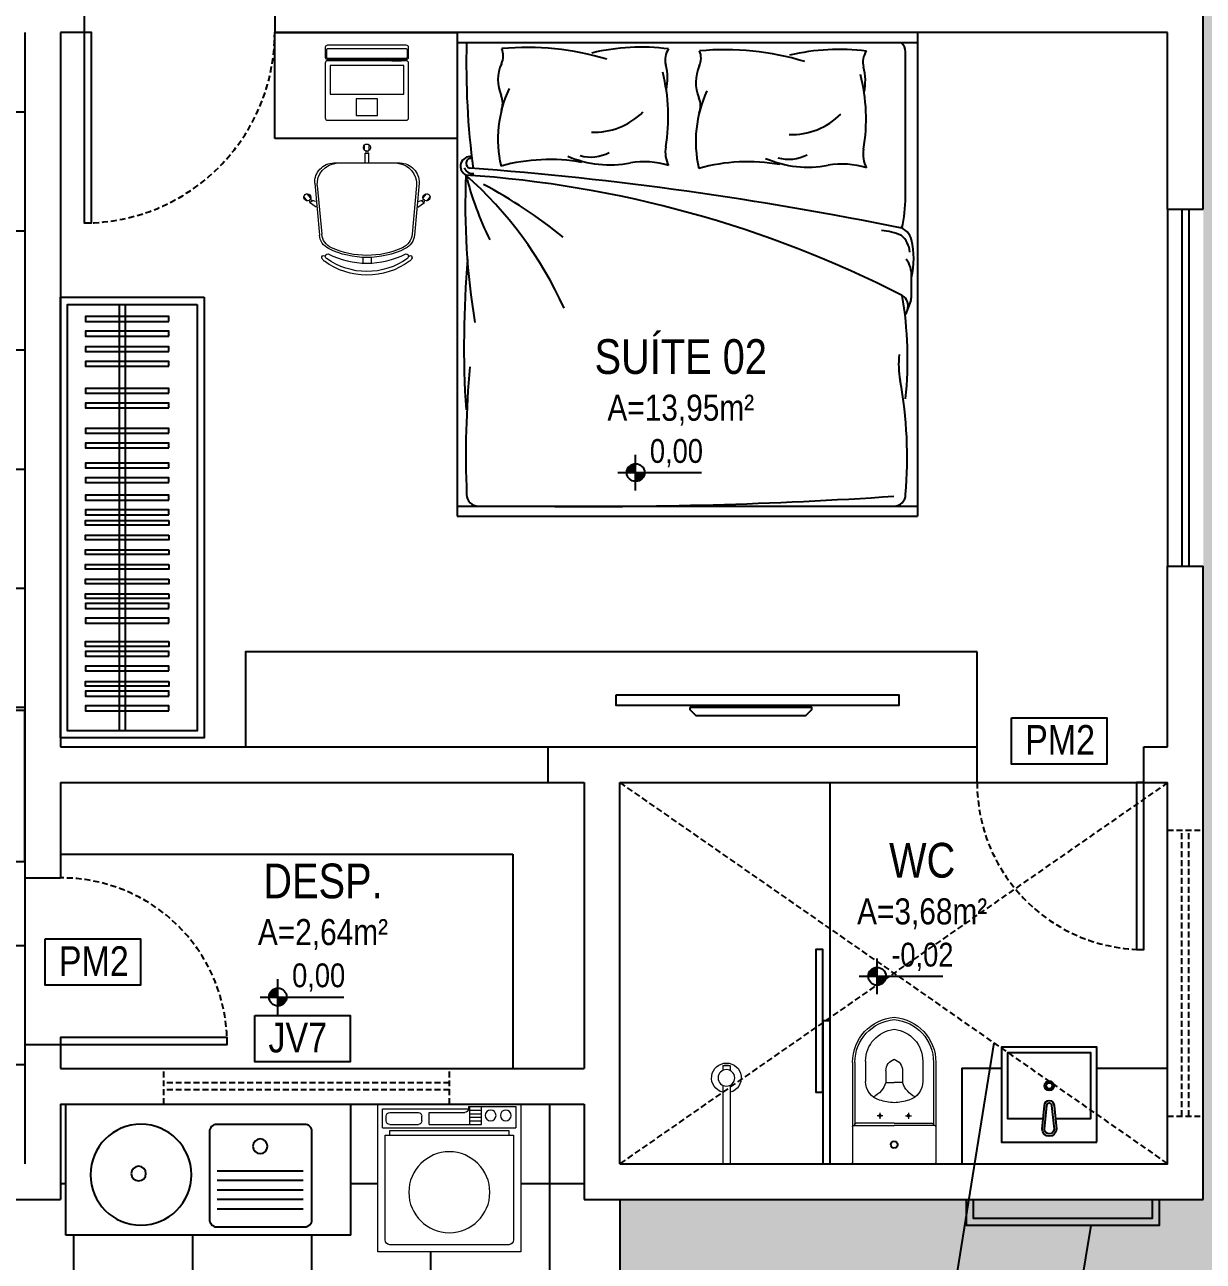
# Model space of a CAD drawing. Header units: millimetres. Extents: x -6300 to 1991, y -4770 to 4545.
# Drawn here: x -1265 to -770, y -3688 to -3169 of the extents above; entities that cross this region are included whole.
import ezdxf
from ezdxf.enums import TextEntityAlignment as Align

# ---------------------------------------------------------------- set-up
doc = ezdxf.new("R2010")
doc.units = ezdxf.units.MM
doc.header["$LTSCALE"] = 20
doc.header["$MEASUREMENT"] = 0
doc.linetypes.add('HIDDEN2', pattern=[0.1875, 0.125, -0.0625])
doc.layers.get('0').update_dxf_attribs({"linetype": 'CONTINUOUS'})
doc.layers.get('DEFPOINTS').update_dxf_attribs({"linetype": 'CONTINUOUS'})
for name, color, linetype in [('COTAS01', 7, 'CONTINUOUS'), ('E-txt-g', 3, 'CONTINUOUS'), ('ESPECIFICAÇÃO02', 7, 'CONTINUOUS'), ('HIDROSSANITÁRIO', 8, 'CONTINUOUS'), ('MOB', 251, 'CONTINUOUS')]:
    doc.layers.add(name, color=color, linetype=linetype)
for name, color, linetype, lineweight in [('E-Lay-9', 9, 'CONTINUOUS', 9), ('E-Pen-C', 4, 'CONTINUOUS', 15), ('E-Pen-G', 3, 'CONTINUOUS', 30), ('E-Txt-W', 7, 'CONTINUOUS', 20)]:
    doc.layers.add(name, color=color, linetype=linetype, lineweight=lineweight)
doc.styles.add('F2', font='ARIALN.TTF')
doc.styles.add('REG60', font='romans.shx', dxfattribs={"width": 0.8, "height": 0.15})
doc.styles.add('REG80', font='romans.shx', dxfattribs={"width": 0.8, "height": 0.2})
doc.dimstyles.new('DIMENSION-1', dxfattribs={"dimtxt": 0.145, "dimasz": 0.07, "dimexe": 1, "dimexo": 0, "dimgap": 0.12, "dimtad": 1, "dimzin": 7, "dimdsep": 46, "dimtxsty": 'F2', "dimblk1": 'TRACO', "dimblk2": 'TRACO', "dimsah": 1, "dimcen": 1, "dimse1": 1, "dimse2": 1, "dimclrd": 4, "dimclre": 256, "dimclrt": 4, "dimadec": 8, "dimazin": 0, "dimtfac": 1, "dimtix": 1, "dimtmove": 2, "dimatfit": 3, "dimldrblk": 'TRACO', "dimfxl": 1, "dimtolj": 1, "dimtzin": 0, "dimarcsym": 0})
doc.dimstyles.get("Standard").update_dxf_attribs({"dimtxt": 0.18, "dimasz": 0.18, "dimexe": 0.18, "dimexo": 0.0625, "dimgap": 0.09, "dimtad": 0, "dimtih": 1, "dimtoh": 1, "dimdec": 4, "dimzin": 0, "dimdsep": 46, "dimtxsty": 'Standard', "dimcen": 0.09, "dimadec": 0, "dimazin": 0, "dimtfac": 1, "dimtdec": 4, "dimtofl": 0, "dimtmove": 0, "dimatfit": 3, "dimfxl": 1, "dimtolj": 1, "dimtzin": 0, "dimarcsym": 0})
pattern_1 = [(90, (-158294.17, -6555.51), (-50, 1e-14), []), (180, (-158294.17, -6555.51), (-1e-14, -50), [])]

# ---------------------------------------------------------------- blocks, each defined once
blk = doc.blocks.new('TXT-AMB75')
at = {"layer": 'E-txt-g', "style": 'REG80', "width": 0.8, "flags": 8}
blk.add_attdef('TXT', text='', height=0.2, dxfattribs=at).set_placement((0.0055, 0.2964), align=Align.CENTER)
at = {"layer": 'E-Txt-W', "style": 'REG60', "width": 0.8, "flags": 8}
blk.add_attdef('TXT', text='', height=0.15, dxfattribs=at).set_placement((0.0055, 0.0271), align=Align.CENTER)
blk = doc.blocks.new('NV')
at = {"color": 4, "linetype": 'ByBlock', "ltscale": 0.5}
for p, q in [((-1.4143, -0.1421), (-1.4143, 0.1067)), ((-1.5387, -0.0177), (-0.9535, -0.0177))]:
    blk.add_line(p, q, dxfattribs=at)
at = {"color": 4, "ltscale": 2.5}
blk.add_circle((-1.4143, -0.0177), 0.0622, dxfattribs=at)
at = {"color": 4}
for points in [[(-1.4143, -0.0177), (-1.4583, 0.0263), (-1.4765, -0.0177), (-1.4717, 0.0061)], [(-1.4143, -0.0177), (-1.4143, 0.0445), (-1.4583, 0.0263), (-1.4381, 0.0398)], [(-1.4143, -0.0177), (-1.3521, -0.0177), (-1.3703, -0.0617), (-1.3568, -0.0415)], [(-1.4143, -0.0177), (-1.3703, -0.0617), (-1.4143, -0.0799), (-1.3905, -0.0752)]]:
    blk.add_solid(points, dxfattribs=at)
at = {"layer": 'E-Txt-W', "color": 4, "ltscale": 2.5, "style": 'F2'}
blk.add_attdef('COTAPISO', (-1.3058, 0.0735), '', height=0.15, dxfattribs=at)
blk = doc.blocks.new('Cadeira')
at = {"layer": 'E-Lay-9', "color": 8}
for p, q in [((-0.0093, 0.0535), (-0.0093, 0.0769)), ((0.0096, 0.0535), (0.0096, 0.0769)), ((-0.1393, 0), (0.1393, 0)), ((-0.0075, 0), (-0.0075, 0.0425)), ((-0.0075, 0.0425), (-0.0056, 0.0425)), ((0.0056, 0.0425), (0.0075, 0.0425)), ((0.0075, 0), (0.0075, 0.0425)), ((-0.2192, -0.0836), (-0.1996, -0.3023)), ((-0.2087, -0.0936), (-0.1898, -0.2982)), ((0.2087, -0.0936), (0.1898, -0.2982)), ((0.2192, -0.0836), (0.1996, -0.3023)), ((-0.25, -0.1588), (-0.265, -0.1409)), ((-0.2355, -0.1467), (-0.2505, -0.1288)), ((0.2355, -0.1467), (0.2505, -0.1288)), ((0.25, -0.1588), (0.265, -0.1409)), ((-0.2398, -0.1647), (-0.2413, -0.1659)), ((-0.2133, -0.1847), (-0.2413, -0.1659)), ((-0.2298, -0.1563), (-0.2313, -0.1575)), ((-0.2144, -0.1618), (-0.2298, -0.1563)), ((0.2133, -0.1847), (0.2413, -0.1659)), ((0.2144, -0.1618), (0.2298, -0.1563)), ((0.2298, -0.1563), (0.2313, -0.1575)), ((0.2398, -0.1647), (0.2413, -0.1659)), ((-0.0175, -0.3961), (-0.0175, -0.4196)), ((0.0175, -0.3961), (0.0175, -0.4196))]:
    blk.add_line(p, q, dxfattribs=at)
blk.add_lwpolyline([(0.1631, -0.3812, -0.237888), (-0.1631, -0.3812, 0.605717), (-0.1738, -0.3953, 0.122717), (-0.17, -0.4, 0.323529), (0.17, -0.4, 0.122717), (0.1738, -0.3953, 0.605717)], format="xyb", close=True, dxfattribs=at)
for centre in [(0, 0.0466), (-0.2382, -0.1579), (0.2382, -0.1579)]:
    blk.add_circle(centre, 0.005, dxfattribs=at)
for centre, radius, start, end in [((0.0001, 0.0652), 0.015, 281.6334, 257.4537), ((-0.1393, -0.08), 0.08, 90, 182.5692), ((0, 0.0475), 0.0075, 221.8103, 318.1897), ((0.1393, -0.08), 0.08, 357.4308, 90), ((-0.1202, -0.0886), 0.0887, 95.5925, 183.2522), ((0.1202, -0.0886), 0.0887, 356.7478, 84.4075), ((-0.2502, -0.1438), 0.015, 322.5463, 298.3666), ((0.2502, -0.1438), 0.015, 241.6334, 217.4537), ((-0.2388, -0.1573), 0.0075, 261.8103, 358.1897), ((0.2388, -0.1573), 0.0075, 181.8103, 278.1897), ((-0.1299, -0.296), 0.07, 185.1212, 243.6047), ((-0.1201, -0.2918), 0.07, 185.2999, 245.7361), ((0.1201, -0.2918), 0.07, 294.2639, 354.7001), ((0.1299, -0.296), 0.07, 296.3953, 354.8788), ((0, -0.0343), 0.3622, 243.6047, 296.3953), ((0, -0.0254), 0.3622, 245.7361, 294.2639), ((-0.1819, -0.3961), 0.00782, 29.8109, 225.3255), ((-0.1625, -0.39), 0.0275, 205.1455, 233.4571), ((0, -0.1648), 0.3052, 234.1238, 305.8762), ((-0.1625, -0.39), 0.0125, 205.1455, 233.1301), ((0.1819, -0.3961), 0.00782, 314.6745, 150.1891), ((0.1625, -0.39), 0.0275, 306.5429, 334.8545)]:
    blk.add_arc(centre, radius, start, end, dxfattribs=at)
blk = doc.blocks.new('Notebook')
at = {"layer": 'E-Lay-9', "color": 8}
for p, q in [((0.165, 0.315), (-0.165, 0.315)), ((-0.175, 0.305), (-0.175, 0.3)), ((-0.175, 0.3), (-0.175, 0.265)), ((0.175, 0.3), (0.175, 0.305)), ((0.175, 0.265), (0.175, 0.3)), ((-0.165, 0.255), (0.165, 0.255))]:
    blk.add_line(p, q, dxfattribs=at)
for points in [[(-0.165, 0.26), (0.165, 0.26, 0.414214), (0.17, 0.265), (0.17, 0.295, 0.414214), (0.165, 0.3), (-0.165, 0.3, 0.414214), (-0.17, 0.295), (-0.17, 0.265, 0.414214)], [(-0.165, 0), (0.165, 0, 0.414214), (0.175, 0.01), (0.175, 0.24, 0.414214), (0.165, 0.25), (-0.165, 0.25, 0.414214), (-0.175, 0.24), (-0.175, 0.01, 0.414214)]]:
    blk.add_lwpolyline(points, format="xyb", close=True, dxfattribs=at)
for points in [[(-0.155, 0.11), (0.155, 0.11), (0.155, 0.23), (-0.155, 0.23)], [(-0.105, 0.25), (-0.145, 0.25), (-0.145, 0.255), (-0.105, 0.255)], [(0.105, 0.25), (0.145, 0.25), (0.145, 0.255), (0.105, 0.255)], [(-0.045, 0.02), (0.045, 0.02), (0.045, 0.09), (-0.045, 0.09)]]:
    blk.add_lwpolyline(points, close=True, dxfattribs=at)
for centre, start, end in [((-0.165, 0.305), 90, 180), ((0.165, 0.305), 0, 90), ((-0.165, 0.265), 180, 270), ((0.165, 0.265), 270, 360)]:
    blk.add_arc(centre, 0.01, start, end, dxfattribs=at)
blk = doc.blocks.new('A$C656368A0')
at = {"layer": 'COTAS01', "color": 8}
for p, q in [((0, 1.1964), (0, 0)), ((0, 1.1964), (0.5505, 1.1964)), ((0.1097, 0.997), (0.1097, 0.6345)), ((0.1497, 0.997), (0.1497, 0.6345)), ((0.1897, 0.997), (0.1897, 0.6345)), ((0.2298, 0.997), (0.2298, 0.6345)), ((0.2698, 0.997), (0.2698, 0.6345)), ((0, 0), (0.5505, 0))]:
    blk.add_line(p, q, dxfattribs=at)
for centre in [(0.3736, 0.8158), (0.2591, 0.3053)]:
    blk.add_circle(centre, 0.0307, dxfattribs=at)
at = {"layer": 'ESPECIFICAÇÃO02', "color": 8}
blk.add_lwpolyline([(0.4658, 0.6329, -0.414214), (0.4357, 0.6029), (0.0655, 0.6029, -0.414214), (0.0354, 0.6329), (0.0354, 1.0032, -0.414214), (0.0655, 1.0332), (0.4357, 1.0332, -0.414214), (0.4658, 1.0032)], format="xyb", close=True, dxfattribs=at)
blk.add_circle((0.2541, 0.3149), 0.212, dxfattribs=at)
blk = doc.blocks.new('Maquina de Lavar')
at = {"layer": 'E-Lay-9', "color": 8}
for p, q in [((0.3, 0), (-0.3, 0)), ((-0.3, 0), (-0.3, -0.62)), ((-0.08, -0.01), (-0.28, -0.01)), ((-0.28, -0.01), (-0.28, -0.1)), ((-0.1357, -0.085), (-0.1357, -0.01)), ((-0.0857, -0.025), (-0.1357, -0.025)), ((-0.0857, -0.04), (-0.1357, -0.04)), ((-0.0857, -0.085), (-0.0857, -0.01)), ((-0.08, -0.01), (-0.08, -0.02)), ((0.28, -0.02), (-0.08, -0.02)), ((0.085, -0.035), (-0.065, -0.035)), ((0.085, -0.085), (0.085, -0.035)), ((0.115, -0.07), (0.115, -0.05)), ((0.25, -0.035), (0.13, -0.035)), ((0.265, -0.07), (0.265, -0.05)), ((0.28, -0.1), (0.28, -0.02)), ((0.3, -0.62), (0.3, 0)), ((0.28, -0.1), (-0.28, -0.1)), ((-0.0857, -0.055), (-0.1357, -0.055)), ((-0.0857, -0.07), (-0.1357, -0.07)), ((0.085, -0.085), (-0.1357, -0.085)), ((0.25, -0.085), (0.13, -0.085)), ((0.27, -0.13), (-0.27, -0.13)), ((-0.27, -0.13), (-0.27, -0.57)), ((0.25, -0.11), (-0.25, -0.11)), ((-0.25, -0.11), (-0.25, -0.13)), ((0.25, -0.13), (0.25, -0.11)), ((0.27, -0.57), (0.27, -0.13)), ((-0.3, -0.62), (0.3, -0.62)), ((-0.25, -0.59), (0.25, -0.59))]:
    blk.add_line(p, q, dxfattribs=at)
for centre, radius in [((-0.2372, -0.0475), 0.0227), ((-0.1735, -0.0475), 0.0227), ((0, -0.37), 0.1701)]:
    blk.add_circle(centre, radius, dxfattribs=at)
for centre, radius, start, end in [((-0.065, -0.02), 0.015, 180, 270), ((0.13, -0.05), 0.015, 90, 180), ((0.25, -0.05), 0.015, 360, 90), ((0.13, -0.07), 0.015, 180, 270), ((0.25, -0.07), 0.015, 270, 360), ((-0.25, -0.57), 0.02, 180, 270), ((0.25, -0.57), 0.02, 270, 360)]:
    blk.add_arc(centre, radius, start, end, dxfattribs=at)
blk = doc.blocks.new('TRACO')
at = {"layer": 'E-Pen-C'}
for p, q in [((-1, 0), (1, 0)), ((0, 1), (0, -1))]:
    blk.add_line(p, q, dxfattribs=at)
at = {"layer": 'E-Pen-G'}
blk.add_line((-0.4, -0.4), (0.4, 0.4), dxfattribs=at)
blk = doc.blocks.new('*D1132')
at = {"layer": 'DEFPOINTS', "color": 0, "linetype": 'Continuous'}
for p in [(-1044.89, -3472.17), (-1029.71, -3472.17, -182.96), (-1029.71, -3487.17, -182.96)]:
    blk.add_point(p, dxfattribs=at)
at = {"layer": 'HIDROSSANITÁRIO', "color": 4, "linetype": 'Continuous', "lineweight": -2}
blk.add_line((-1044.89, -3487.1), (-1044.89, -3472.24), dxfattribs=at)
at = {"layer": 'HIDROSSANITÁRIO', "color": 4, "linetype": 'Continuous', "lineweight": -2, "xscale": 0.07, "yscale": 0.07, "zscale": 0.07}
for p, rotation in [((-1044.89, -3472.17), 90), ((-1044.89, -3487.17), 270)]:
    blk.add_blockref('TRACO', p, dxfattribs=dict(at, rotation=rotation))
at = {"layer": 'HIDROSSANITÁRIO', "color": 4, "linetype": 'Continuous', "insert": (-1045.08, -3479.67), "char_height": 0.145, "attachment_point": 5, "rotation": 90, "style": 'F2'}
blk.add_mtext('\\A1;15.00', dxfattribs=at)
blk = doc.blocks.new('GELAD-VS')
at = {"color": 8}
blk.add_line((-0.0958, -0.3127), (-0.0958, -0.3151), dxfattribs=at)
for points in [[(-0.2946, 0.2704), (0.3404, 0.2704)], [(-0.2946, 0.2704), (-0.2946, -0.2524)], [(0.3404, 0.2704), (0.3404, -0.2524)], [(-0.2946, -0.2524), (0.3404, -0.2524)], [(-0.2861, -0.2524), (-0.2861, -0.2648)], [(0.3319, -0.2524), (0.3319, -0.2648)], [(-0.2919, -0.2667), (-0.2919, -0.2864), (-0.2915, -0.2903), (-0.2907, -0.2942), (-0.2888, -0.2977), (-0.2861, -0.3011), (-0.2834, -0.3042), (-0.2799, -0.3062), (-0.276, -0.3077), (-0.2722, -0.3089), (-0.2687, -0.3093), (-0.2652, -0.3096), (-0.2613, -0.31), (-0.2578, -0.3104), (-0.254, -0.3108), (-0.2505, -0.3112), (-0.247, -0.3116), (-0.2432, -0.312), (-0.2397, -0.3124), (-0.2358, -0.3127), (-0.2323, -0.3131), (-0.2285, -0.3131), (-0.225, -0.3135), (-0.2211, -0.3139), (-0.2176, -0.3143), (-0.2138, -0.3147), (-0.2103, -0.3147), (-0.2064, -0.3151), (-0.2029, -0.3151), (-0.1991, -0.3154), (-0.1956, -0.3154), (-0.1917, -0.3158), (-0.1882, -0.3158), (-0.1844, -0.3158), (-0.1809, -0.3162), (-0.177, -0.3162), (-0.1735, -0.3162), (-0.1697, -0.3166), (-0.1662, -0.3166), (-0.1623, -0.3166), (-0.1588, -0.3166), (-0.155, -0.3166), (-0.1515, -0.3166), (-0.1476, -0.3166), (-0.1442, -0.3166), (-0.1403, -0.3166), (-0.1368, -0.3166), (-0.1329, -0.3166), (-0.1295, -0.3162), (-0.1256, -0.3162), (-0.1221, -0.3162), (-0.1182, -0.3158), (-0.1148, -0.3158), (-0.1109, -0.3158), (-0.1074, -0.3154), (-0.1039, -0.3154), (-0.1001, -0.3151), (-0.0958, -0.3151)], [(-0.2899, -0.2648), (-0.2899, -0.2648), (-0.2899, -0.2648), (-0.2899, -0.2648), (-0.2899, -0.2648), (-0.2899, -0.2648), (-0.2899, -0.2648), (-0.2907, -0.2648), (-0.2911, -0.2652), (-0.2915, -0.2659), (-0.2915, -0.2663), (-0.2915, -0.2663), (-0.2915, -0.2663), (-0.2915, -0.2663), (-0.2915, -0.2663), (-0.2915, -0.2667)], [(-0.1237, -0.2648), (-0.2899, -0.2648)], [(-0.2636, -0.2648), (-0.2636, -0.2648), (-0.2636, -0.2648), (-0.2636, -0.2648), (-0.2636, -0.2648), (-0.2636, -0.2648), (-0.2636, -0.2648), (-0.2636, -0.2648), (-0.2636, -0.2648)], [(-0.2617, -0.2667), (-0.2617, -0.2663), (-0.2621, -0.2663), (-0.2621, -0.2659), (-0.2621, -0.2659), (-0.2625, -0.2656), (-0.2625, -0.2656), (-0.2625, -0.2652), (-0.2629, -0.2652), (-0.2633, -0.2648), (-0.2633, -0.2648), (-0.2636, -0.2648), (-0.2636, -0.2648)], [(-0.2617, -0.2667), (-0.2617, -0.2687)], [(-0.249, -0.2826), (-0.2513, -0.2822), (-0.254, -0.2814), (-0.2563, -0.2799), (-0.2582, -0.2779), (-0.2598, -0.276), (-0.2609, -0.2737), (-0.2617, -0.271), (-0.2617, -0.2687)], [(-0.1124, -0.2648), (-0.1457, -0.2748), (-0.1797, -0.281), (-0.2145, -0.2837), (-0.249, -0.2826)], [(-0.1237, -0.2648), (-0.1221, -0.2648), (-0.1209, -0.2648), (-0.1194, -0.2648), (-0.119, -0.2648), (-0.1182, -0.2648)], [(-0.1209, -0.2648), (-0.1221, -0.2648)], [(-0.1182, -0.2648), (-0.1182, -0.2648)], [(-0.1124, -0.2648), (-0.1128, -0.2648), (-0.1128, -0.2648), (-0.1132, -0.2648), (-0.1136, -0.2648), (-0.114, -0.2648), (-0.1144, -0.2648), (-0.1148, -0.2648), (-0.1155, -0.2648), (-0.1163, -0.2648), (-0.1171, -0.2648), (-0.1182, -0.2648), (-0.1182, -0.2648)], [(-0.1182, -0.2648), (-0.1182, -0.2648)], [(-0.1124, -0.2648), (-0.0958, -0.2648)], [(-0.0966, -0.2648), (-0.1124, -0.2648), (-0.1124, -0.2648), (-0.1124, -0.2648), (-0.1124, -0.2648), (-0.1124, -0.2648)], [(-0.0966, -0.2648), (-0.0966, -0.2648), (-0.0966, -0.2648), (-0.0966, -0.2648), (-0.0966, -0.2648), (-0.0966, -0.2648), (-0.0966, -0.2648), (-0.0966, -0.2648), (-0.0966, -0.2648), (-0.0966, -0.2648), (-0.0966, -0.2648), (-0.0966, -0.2648), (-0.0966, -0.2648)], [(-0.0958, -0.2648), (0.3404, -0.2648)], [(-0.0958, -0.2648), (-0.0958, -0.2648), (-0.0958, -0.2648), (-0.0958, -0.2648), (-0.0958, -0.2659)], [(-0.0958, -0.2648), (-0.0958, -0.2659)], [(-0.0958, -0.2648), (-0.0958, -0.3093)], [(-0.0958, -0.2648), (-0.0958, -0.3139), (-0.0958, -0.3093)], [(-0.0958, -0.2659), (-0.0958, -0.3081)], [(-0.0958, -0.2675), (-0.0958, -0.2667)], [(-0.0958, -0.3081), (-0.0958, -0.3081), (-0.0958, -0.3085)], [(-0.0958, -0.3112), (-0.0958, -0.3108), (-0.0958, -0.3108), (-0.0958, -0.3108), (-0.0958, -0.3108), (-0.0958, -0.3104), (-0.0958, -0.3104), (-0.0958, -0.31), (-0.0958, -0.31), (-0.0958, -0.31), (-0.0958, -0.3096), (-0.0958, -0.3093), (-0.0958, -0.3089), (-0.0958, -0.3089), (-0.0958, -0.3085), (-0.0958, -0.3081)], [(-0.0958, -0.3093), (-0.0958, -0.3096)], [(-0.0958, -0.31), (-0.0958, -0.3108)], [(-0.0958, -0.3108), (-0.0958, -0.3112)], [(-0.0958, -0.3112), (-0.0958, -0.3139)], [(-0.0656, -0.2648), (-0.0656, -0.2648), (-0.0656, -0.2648), (-0.0656, -0.2648), (-0.0656, -0.2648), (-0.0656, -0.2648), (-0.0656, -0.2648), (-0.0656, -0.2648), (-0.0656, -0.2648), (-0.0656, -0.2648), (-0.0656, -0.2648), (-0.0656, -0.2648), (-0.0656, -0.2648), (-0.0656, -0.2648), (-0.0656, -0.2648), (-0.0656, -0.2648), (-0.0656, -0.2648), (-0.0656, -0.2648), (-0.0656, -0.2648), (-0.0656, -0.2648), (-0.0656, -0.2648)], [(0.1583, -0.2648), (0.1416, -0.2648)], [(0.1424, -0.2648), (0.1583, -0.2648), (0.1583, -0.2648), (0.1583, -0.2648), (0.1583, -0.2648), (0.1583, -0.2648)], [(0.1583, -0.2648), (0.1583, -0.2648), (0.1587, -0.2648), (0.1587, -0.2648), (0.1594, -0.2648), (0.1598, -0.2648), (0.1602, -0.2648), (0.1606, -0.2648), (0.1614, -0.2648), (0.1621, -0.2648), (0.1629, -0.2648), (0.1637, -0.2648), (0.1641, -0.2648)], [(0.1641, -0.2648), (0.1641, -0.2648)], [(0.1641, -0.2648), (0.1641, -0.2648)], [(0.1691, -0.2648), (0.1679, -0.2648), (0.1668, -0.2648), (0.1652, -0.2648), (0.1648, -0.2648), (0.1641, -0.2648)], [(0.1668, -0.2648), (0.1679, -0.2648)], [(0.1691, -0.2648), (0.3358, -0.2648)], [(0.318, -0.3089), (0.3145, -0.3093), (0.311, -0.3096), (0.3072, -0.31), (0.3037, -0.3104), (0.2998, -0.3108), (0.2963, -0.3112), (0.2925, -0.3116), (0.289, -0.312), (0.2855, -0.3124), (0.2816, -0.3127), (0.2782, -0.3131), (0.2743, -0.3131), (0.2704, -0.3135), (0.2669, -0.3139), (0.2631, -0.3143), (0.2596, -0.3147), (0.2561, -0.3147), (0.2522, -0.3151), (0.2488, -0.3151), (0.245, -0.3154)], [(0.3095, -0.2648), (0.3095, -0.2648), (0.3095, -0.2648), (0.3095, -0.2648), (0.3095, -0.2648), (0.3095, -0.2648), (0.3095, -0.2648)], [(0.3377, -0.2864), (0.3373, -0.2903), (0.3362, -0.2942), (0.3346, -0.2977), (0.3319, -0.3011), (0.3288, -0.3042), (0.3253, -0.3062), (0.3219, -0.3077), (0.318, -0.3089)], [(0.3377, -0.2663), (0.3377, -0.2663), (0.3377, -0.2663), (0.3377, -0.2663), (0.3377, -0.2663), (0.3377, -0.2663), (0.3377, -0.2663), (0.3377, -0.2659), (0.3373, -0.2652), (0.3365, -0.2648), (0.3362, -0.2648), (0.3362, -0.2648), (0.3362, -0.2648), (0.3362, -0.2648), (0.3362, -0.2648), (0.3362, -0.2648)], [(0.3377, -0.2667), (0.3377, -0.2864)], [(-0.0958, -0.312), (-0.0958, -0.3124)], [(-0.0958, -0.3127), (-0.0958, -0.3131)], [(-0.0796, -0.3143), (-0.0838, -0.3143), (-0.0958, -0.3139), (-0.0958, -0.3139)], [(-0.066, -0.3143), (-0.0711, -0.3143), (-0.0796, -0.3143)], [(-0.066, -0.3143), (0.245, -0.3154)], [(0.2194, -0.3162), (0.2194, -0.3162)], [(0.2267, -0.3162), (0.2267, -0.3162)]]:
    blk.add_lwpolyline(points, dxfattribs=at)
blk = doc.blocks.new('CUBA QUADRADA-flat-4-flat-1')
at = {"layer": 'MOB'}
blk.add_lwpolyline([(0, -0.2), (0.4, -0.2), (0.4, 0.2), (0, 0.2)], close=True, dxfattribs=at)
blk.add_lwpolyline([(0.1, -0.0255), (0.1, -0.175), (0.375, -0.175), (0.375, 0.175), (0.1, 0.175), (0.1, 0.0255)], dxfattribs=at)
for points in [[(0.155, -0.02), (0.055, -0.03, -1), (0.055, 0.03), (0.155, 0.02, -1)], [(0.155, -0.01), (0.055, -0.02, -1), (0.055, 0.02), (0.155, 0.01, -1)]]:
    blk.add_lwpolyline(points, format="xyb", close=True, dxfattribs=at)
for radius in [0.02, 0.0125]:
    blk.add_circle((0.2375, 0), radius, dxfattribs=at)
blk = doc.blocks.new('vaso-s')
at = {"color": 8}
for start, end in [(0, 180), (180, 0)]:
    blk.add_arc((0.08, 0), 0.0143, start, end, dxfattribs=at)
at = {"layer": 'E-Lay-9', "color": 8}
for p, q in [((0, 0.17), (0, 0)), ((0.4256, 0.175), (0.005, 0.175)), ((0.16, 0.17), (0.16, 0.17)), ((0.16, 0.17), (0.16, 0)), ((0.4256, 0.165), (0.165, 0.165)), ((0.17, 0), (0.17, 0.16)), ((0.4306, 0.12), (0.3459, 0.12)), ((0.2134, 0.06), (0.1891, 0.06)), ((0.2013, 0.0479), (0.2013, 0.0722)), ((0.3406, 0.035), (0.3406, 0)), ((0.3906, 0.035), (0.3406, 0.035)), ((0, -0.17), (0, 0)), ((0.16, -0.17), (0.16, 0)), ((0.17, 0), (0.17, -0.1601)), ((0.2013, -0.0479), (0.2013, -0.0722)), ((0.3406, -0.035), (0.3406, 0)), ((0.3906, -0.035), (0.3406, -0.035)), ((0.2134, -0.06), (0.1891, -0.06)), ((0.4306, -0.12), (0.3459, -0.12)), ((0.4256, -0.175), (0.005, -0.175)), ((0.16, -0.17), (0.16, -0.17)), ((0.4256, -0.165), (0.165, -0.165))]:
    blk.add_line(p, q, dxfattribs=at)
for centre in [(0.2013, 0.06), (0.2013, -0.06)]:
    blk.add_circle(centre, 0.005, dxfattribs=at)
for centre, radius, start, end in [((0.005, 0.17), 0.005, 90, 180), ((0.155, 0.17), 0.005, 0, 90), ((0.165, 0.17), 0.00495, 180, 270), ((0.165, 0.16), 0.00495, 0, 90), ((0.4256, -0.015), 0.19, 4.5281, 90), ((0.4256, -0.015), 0.18, 4.7802, 90), ((0.3459, 0.0375), 0.0825, 90, 163.0355), ((0.4306, -0.015), 0.135, 6.3794, 90), ((0.518, -0.015), 0.2624, 163.0355, 176.7233), ((0.3754, 0.1358), 0.1066, 206.9395, 250.9647), ((0.3906, -0.015), 0.05, 17.4576, 90), ((0.518, 0.015), 0.2624, 183.2767, 196.9645), ((0.3754, -0.1358), 0.1066, 109.0353, 153.0605), ((0.3906, 0.015), 0.05, 270, 342.5424), ((0.4256, 0.015), 0.19, 270, 355.4719), ((0.4256, 0.015), 0.18, 270, 355.2198), ((0.4306, 0.015), 0.135, 270, 353.6206), ((0.3459, -0.0375), 0.0825, 196.9645, 270), ((0.005, -0.17), 0.005, 180, 270), ((0.155, -0.17), 0.005, 270, 0), ((0.165, -0.17), 0.00495, 90, 180), ((0.165, -0.1601), 0.00495, 270, 0)]:
    blk.add_arc(centre, radius, start, end, dxfattribs=at)
blk = doc.blocks.new('Chuveiro')
at = {"layer": 'E-Lay-9', "color": 8}
for p, q in [((-0.0311, 0.0156), (-0.3604, 0.0156)), ((0.0509, 0.0156), (0.0311, 0.0156)), ((0.0509, 0.0156), (0.0509, -0.0156)), ((-0.0311, -0.0156), (-0.3604, -0.0156)), ((0.0509, -0.0156), (0.0311, -0.0156))]:
    blk.add_line(p, q, dxfattribs=at)
blk.add_circle((0, 0), 0.0348, dxfattribs=at)
for centre, radius, start, end in [((0, 0), 0.0624, 194.4775, 165.5225), ((0.0093, 0), 0.0444, 339.4266, 20.5734)]:
    blk.add_arc(centre, radius, start, end, dxfattribs=at)

msp = doc.modelspace()

# ---------------------------------------------------------------- hatches: boundary and pattern name
at = {"layer": 'HIDROSSANITÁRIO'}
h = msp.add_hatch(dxfattribs=at)
h.set_pattern_fill('GRASS', color=8, scale=20, style=0)
h.set_pattern_definition([(90, (-158294.171, -6555.51), (-14.1421356, 14.1421356), [3.75, -24.5342713]), (45, (-158294.171, -6555.51), (-14.1421356, 14.1421356), [3.75, -16.25]), (135, (-158294.171, -6555.51), (-14.1421356, -14.1421356), [3.75, -16.25])])
h.paths.add_polyline_path([(-1014.708, -3662.168), (-769.708, -3662.168), (-769.708, -2447.168), (-484.708, -2447.168), (-484.708, -3797.168), (-1014.708, -3797.168)])
h.paths.add_polyline_path([(-761.03, -3559.14), (-721.001, -3559.14), (-721.001, -3578.607), (-761.03, -3578.607)], flags=16)
h.paths.add_polyline_path([(-761.909, -3311.468), (-721.88, -3311.468), (-721.88, -3330.934), (-761.909, -3330.934)], flags=16)
h.paths.add_polyline_path([(-633.514, -3220.209), (-633.514, -3216.476), (-634.943, -3216.761), (-636.154, -3217.57)], flags=24)
h.paths.add_polyline_path([(-633.514, -3220.209), (-636.154, -3217.57), (-636.963, -3218.781), (-637.247, -3220.209)], flags=24)
h.paths.add_polyline_path([(-633.514, -3220.209), (-629.782, -3220.209), (-630.066, -3221.637), (-630.875, -3222.848)], flags=24)
h.paths.add_polyline_path([(-633.514, -3220.209), (-630.875, -3222.848), (-632.086, -3223.657), (-633.514, -3223.941)], flags=24)
edge = h.paths.add_edge_path(flags=16)
edge.add_line((-633.514, -3227.674), (-633.514, -3212.744))
edge = h.paths.add_edge_path(flags=16)
edge.add_arc((-633.514, -3220.209), 3.732, 0, 360)
edge = h.paths.add_edge_path(flags=16)
edge.add_line((-640.979, -3220.209), (-605.868, -3220.209))
h.paths.add_polyline_path([(-630.547, -3221.098), (-598.426, -3221.098), (-598.426, -3203.069), (-630.547, -3203.069)], flags=24)
h.paths.add_polyline_path([(-654.764, -3183.901), (-574.395, -3183.901), (-574.395, -3159.942), (-654.764, -3159.942)], flags=24)
h.paths.add_polyline_path([(-648.686, -3203.86), (-580.472, -3203.86), (-580.472, -3184.145), (-648.686, -3184.145)], flags=24)
h.paths.add_polyline_path([(-761.909, -2939.684), (-721.88, -2939.684), (-721.88, -2959.15), (-761.909, -2959.15)], flags=16)
h.paths.add_polyline_path([(-639.42, -3441.608), (-599.837, -3441.608), (-599.837, -3411.421), (-639.42, -3411.421)], flags=24)
h.paths.add_polyline_path([(-626.468, -3238.328), (-576.827, -3238.328), (-576.827, -3222.006), (-626.468, -3222.006)], flags=24)
h = msp.add_hatch(dxfattribs=at)
h.set_pattern_fill('ANSI37,_O', color=8, scale=400, angle=45)
h.set_pattern_definition(pattern_1)
h.paths.add_polyline_path([(-1354.708, -3647.168), (-1354.708, -3662.168), (-1274.708, -3662.168), (-1274.708, -3647.168), (-1277.708, -3647.168), (-1277.708, -3567.224, 0.4032697)])
h.paths.add_polyline_path([(-1296.155, -3634.742), (-1296.155, -3654.208), (-1336.184, -3654.208), (-1336.184, -3634.742)], flags=16)
h.paths.add_polyline_path([(-1264.708, -3172.168), (-1391.774, -3172.168), (-1391.774, -3292.168), (-1461.774, -3292.168), (-1461.774, -3172.168), (-1489.158, -3172.168), (-1589.708, -3172.168), (-1589.708, -3417.168), (-1589.708, -3566.975), (-1614.708, -3567.168), (-1614.708, -3647.168), (-1539.961, -3647.168), (-1539.6, -3587.168), (-1354.708, -3587.168), (-1354.708, -3647.168, -0.4032697), (-1277.708, -3567.224), (-1277.708, -3567.168), (-1274.708, -3567.168), (-1274.708, -3647.168), (-1264.708, -3647.168), (-1264.708, -3597.168), (-1264.708, -3527.168)])
h.paths.add_polyline_path([(-1316.993, -3457.148), (-1316.993, -3456.878), (-1264.708, -3456.878), (-1264.708, -3520.378), (-1318.231, -3520.378), (-1318.231, -3520.107), (-1321.12, -3520.107), (-1322.543, -3519), (-1322.678, -3517.787), (-1322.833, -3516.395), (-1322.949, -3515.235), (-1322.987, -3514.887), (-1323.026, -3514.5), (-1323.258, -3512.411), (-1323.258, -3511.213), (-1323.336, -3510.439), (-1323.336, -3509.356), (-1323.413, -3508.66), (-1323.413, -3507.539), (-1323.413, -3507.152), (-1323.413, -3506.804), (-1323.413, -3506.417), (-1323.413, -3506.069), (-1323.413, -3505.682), (-1323.413, -3505.334), (-1323.413, -3504.948), (-1323.413, -3504.6), (-1323.413, -3502.705), (-1323.297, -3501.661), (-1323.297, -3500.5), (-1323.142, -3500.5), (-1323.181, -3499.301), (-1323.181, -3497.523), (-1323.299, -3465.676), (-1323.181, -3464.612), (-1323.065, -3463.452), (-1323.065, -3463.065), (-1322.949, -3462.021), (-1322.891, -3461.48), (-1322.794, -3460.513), (-1322.678, -3459.469), (-1322.543, -3458.255), (-1321.12, -3457.148)], flags=16)
h.paths.add_polyline_path([(-1318.231, -3500.5), (-1318.231, -3502.163), (-1319.236, -3505.489), (-1319.855, -3508.892), (-1320.126, -3512.373), (-1320.01, -3515.815), (-1319.971, -3516.047), (-1319.894, -3516.317), (-1319.739, -3516.549), (-1319.546, -3516.743), (-1319.352, -3516.898), (-1319.12, -3517.014), (-1318.849, -3517.091), (-1318.617, -3517.091), (-1318.424, -3517.091), (-1318.385, -3517.091), (-1318.385, -3517.13), (-1318.347, -3517.13), (-1318.308, -3517.168), (-1318.269, -3517.168), (-1318.269, -3517.207), (-1318.2, -3517.277), (-1319.844, -3516.807), (-1320.01, -3515.815), (-1320.126, -3512.373), (-1319.855, -3508.892), (-1319.236, -3505.489), (-1317.728, -3500.5)], flags=0)
h.paths.add_polyline_path([(-1454.805, -3408.952, -1), (-1462.27, -3408.952, -1)], flags=16)
h.paths.add_polyline_path([(-1371.173, -3281.737), (-1372.058, -3280.556, 0.062017), (-1367.759, -3277.021), (-1397.618, -3279.357, -0.4372654), (-1399.774, -3277.363), (-1399.774, -3245.688, -0.4372654), (-1397.618, -3243.694), (-1367.759, -3246.029, 0.062017), (-1372.058, -3242.495), (-1371.173, -3241.314, -0.5475865)], flags=16)
h.paths.add_polyline_path([(-1398.174, -3277.795), (-1398.174, -3245.255), (-1366.285, -3247.75, -0.0533494), (-1363.774, -3251.832, -0.2262175), (-1363.774, -3271.219, -0.0533494), (-1366.285, -3275.301)], flags=0)
h.paths.add_polyline_path([(-1371.173, -3225.737), (-1372.058, -3224.556, 0.062017), (-1367.759, -3221.021), (-1397.618, -3223.357, -0.4372654), (-1399.774, -3221.363), (-1399.774, -3189.688, -0.4372654), (-1397.618, -3187.694), (-1367.759, -3190.029, 0.062017), (-1372.058, -3186.495), (-1371.173, -3185.314, -0.5475865)], flags=16)
h.paths.add_polyline_path([(-1455.93, -3279.357), (-1485.788, -3277.021, 0.062017), (-1481.489, -3280.556), (-1482.375, -3281.737, -0.5475865), (-1482.375, -3241.314), (-1481.489, -3242.495, 0.062017), (-1485.788, -3246.029), (-1455.93, -3243.694, -0.4372654), (-1453.774, -3245.688), (-1453.774, -3277.363, -0.4372654)], flags=17)
h.paths.add_polyline_path([(-1398.174, -3221.795), (-1398.174, -3189.255), (-1366.285, -3191.75, -0.0533494), (-1363.774, -3195.832, -0.2262175), (-1363.774, -3215.219, -0.0533494), (-1366.285, -3219.301)], flags=0)
h.paths.add_polyline_path([(-1487.262, -3275.301, -0.0533494), (-1489.774, -3271.219, -0.2262175), (-1489.774, -3251.832, -0.0533494), (-1487.262, -3247.75), (-1455.374, -3245.255), (-1455.374, -3277.795)], flags=16)
h.paths.add_polyline_path([(-1455.93, -3223.357), (-1485.788, -3221.021, 0.062017), (-1481.489, -3224.556), (-1482.375, -3225.737, -0.5475865), (-1482.375, -3185.314), (-1481.489, -3186.495, 0.062017), (-1485.788, -3190.029), (-1455.93, -3187.694, -0.4372654), (-1453.774, -3189.688), (-1453.774, -3221.363, -0.4372654)], flags=17)
h.paths.add_polyline_path([(-1487.262, -3219.301, -0.0533494), (-1489.774, -3215.219, -0.2262175), (-1489.774, -3195.832, -0.0533494), (-1487.262, -3191.75), (-1455.374, -3189.255), (-1455.374, -3221.795)], flags=16)
h.paths.add_polyline_path([(-1544.708, -3578.56), (-1544.708, -3643.56), (-1614.708, -3643.559), (-1614.708, -3578.559), (-1610.383, -3578.559), (-1610.383, -3576.559), (-1606.394, -3576.559), (-1606.394, -3578.559), (-1599.687, -3578.559), (-1599.687, -3576.559), (-1595.699, -3576.559), (-1595.699, -3578.559), (-1587.049, -3578.559), (-1587.049, -3576.559), (-1583.061, -3576.559), (-1583.061, -3578.559), (-1576.354, -3578.559), (-1576.354, -3576.559), (-1572.365, -3576.559), (-1572.365, -3578.559), (-1563.716, -3578.559), (-1563.716, -3576.559), (-1559.728, -3576.559), (-1559.728, -3578.559), (-1553.02, -3578.559), (-1553.02, -3576.559), (-1549.032, -3576.559), (-1549.032, -3578.56)])
h.paths.add_polyline_path([(-1333.611, -3653.673), (-1297.9, -3653.673), (-1297.9, -3634.588), (-1333.611, -3634.588)], flags=24)
h.paths.add_polyline_path([(-1553.714, -3377.207), (-1325.491, -3377.207), (-1325.491, -3344.133), (-1553.714, -3344.133)], flags=24)
h.paths.add_polyline_path([(-1473.709, -3392.603), (-1405.496, -3392.603), (-1405.496, -3372.889), (-1473.709, -3372.889)], flags=24)
h.paths.add_polyline_path([(-1455.571, -3409.842), (-1427.262, -3409.842), (-1427.262, -3391.813), (-1455.571, -3391.813)], flags=24)
h.paths.add_polyline_path([(-1272.801, -3441.608), (-1242.456, -3441.608), (-1242.456, -3411.421), (-1272.801, -3411.421)], flags=9)
h.paths.add_polyline_path([(-1446.985, -3441.608), (-1407.401, -3441.608), (-1407.401, -3411.421), (-1446.985, -3411.421)], flags=24)
h = msp.add_hatch(dxfattribs=at)
h.set_pattern_fill('ANSI37,_O', color=8, scale=400, angle=45)
h.set_pattern_definition(pattern_1)
h.paths.add_polyline_path([(-1014.708, -3662.168), (-1029.708, -3662.168), (-1029.708, -3622.168), (-1056.372, -3622.168), (-1056.372, -3684.168), (-1116.372, -3684.168), (-1116.372, -3622.168), (-1127.751, -3622.168), (-1127.751, -3677.215), (-1247.392, -3677.215), (-1247.392, -3622.168), (-1249.708, -3622.168), (-1249.708, -3662.168), (-1274.708, -3662.168), (-1354.708, -3662.168), (-1364.708, -3662.168), (-1364.708, -3797.168), (-1014.708, -3797.168)])
h.paths.add_polyline_path([(-1212.58, -3762.118, -1), (-1205.115, -3762.118, -1)], flags=16)
h.paths.add_polyline_path([(-1220.535, -3745.769), (-1159.289, -3745.769), (-1159.289, -3726.055), (-1220.535, -3726.055)], flags=24)
h.paths.add_polyline_path([(-1232.25, -3729.614), (-1147.574, -3729.614), (-1147.574, -3701.091), (-1232.25, -3701.091)], flags=24)
h.paths.add_polyline_path([(-1205.88, -3763.008), (-1173.759, -3763.008), (-1173.759, -3744.979), (-1205.88, -3744.979)], flags=24)
h.paths.add_polyline_path([(-1049.28, -3820.261), (-1049.28, -3789.916), (-1079.467, -3789.916), (-1079.467, -3820.261)], flags=9)
h.paths.add_polyline_path([(-1049.28, -3750.004), (-1049.28, -3710.421), (-1079.467, -3710.421), (-1079.467, -3750.004)], flags=24)

# ---------------------------------------------------------------- linework, layer by layer
at = {"layer": 'HIDROSSANITÁRIO', "color": 8, "linetype": 'Continuous'}
for p, q in [((-769.708, -3246.328, 182.961), (-769.708, -3024.543, 182.961)), ((-769.708, -3246.328), (-769.708, -3024.543)), ((-1239.708, -3157.168), (-1239.708, -3172.168)), ((-1159.708, -3157.168), (-1159.708, -3172.168)), ((-1264.708, -3172.168), (-1264.708, -3527.168)), ((-1239.708, -3172.168), (-1249.708, -3172.168)), ((-1249.708, -3172.168), (-1249.708, -3472.168)), ((-784.708, -3172.168), (-1159.708, -3172.168)), ((-784.708, -3246.328), (-784.708, -3172.168)), ((-784.708, -3246.328), (-769.708, -3246.328)), ((-784.708, -3246.328), (-784.708, -3396.328)), ((-778.708, -3246.328), (-778.708, -3396.328)), ((-775.708, -3246.328), (-775.708, -3396.328)), ((-784.708, -3472.168), (-784.708, -3396.328)), ((-784.708, -3396.328), (-769.708, -3396.328)), ((-769.708, -3662.168, 182.961), (-769.708, -3396.328, 182.961)), ((-769.708, -3662.168), (-769.708, -3396.328)), ((-1249.708, -3472.168), (-864.708, -3472.168)), ((-864.708, -3487.168), (-864.708, -3472.168)), ((-794.708, -3472.168), (-784.708, -3472.168)), ((-794.708, -3487.168), (-794.708, -3472.168)), ((-1249.708, -3487.168), (-1249.708, -3527.168)), ((-1249.708, -3487.168), (-1029.708, -3487.168)), ((-1029.708, -3487.168), (-1029.708, -3607.168)), ((-1014.708, -3487.168), (-864.708, -3487.168)), ((-1014.708, -3647.168), (-1014.708, -3487.168)), ((-926.456, -3647.168), (-926.456, -3487.168)), ((-864.708, -3487.168), (-794.708, -3487.168)), ((-794.708, -3487.168), (-784.708, -3487.168)), ((-784.708, -3647.168), (-784.708, -3487.168)), ((-1249.708, -3517.168), (-1059.708, -3517.168)), ((-1059.708, -3517.168), (-1059.708, -3607.168)), ((-1264.708, -3527.168), (-1249.708, -3527.168)), ((-1264.708, -3527.168), (-1264.708, -3597.168)), ((-1264.708, -3597.168), (-1264.708, -3647.168)), ((-1264.708, -3597.168), (-1249.708, -3597.168)), ((-1249.708, -3597.168), (-1249.708, -3607.168)), ((-1249.708, -3607.168), (-1029.708, -3607.168)), ((-1249.708, -3622.168), (-1249.708, -3662.168)), ((-1249.708, -3622.168), (-1029.708, -3622.168)), ((-1029.708, -3622.168), (-1029.708, -3662.168)), ((-1014.708, -3647.168), (-784.708, -3647.168)), ((-1274.708, -3662.168), (-1249.708, -3662.168)), ((-1029.708, -3662.168), (-769.708, -3662.168)), ((-1014.708, -3662.168), (-1014.708, -3797.168))]:
    msp.add_line(p, q, dxfattribs=at)
at = {"layer": 'HIDROSSANITÁRIO', "color": 8}
for p, q in [((-889.783, -3172.168), (-1083.061, -3172.168)), ((-1083.061, -3172.168), (-1083.061, -3375.322)), ((-889.783, -3172.168), (-889.783, -3375.322)), ((-1083.061, -3176.418), (-889.783, -3176.418)), ((-894.725, -3241.207), (-894.725, -3180.371)), ((-892.254, -3282.984), (-892.254, -3273.286)), ((-892.559, -3284.694), (-894.725, -3290.565)), ((-1083.061, -3371.072), (-889.783, -3371.072)), ((-1083.061, -3375.322), (-889.783, -3375.322))]:
    msp.add_line(p, q, dxfattribs=at)
at = {"layer": 'HIDROSSANITÁRIO', "color": 8, "ltscale": 0.5}
for p, q in [((-1224.974, -3286.351), (-1224.974, -3465.373)), ((-1222.474, -3286.351), (-1222.474, -3465.373))]:
    msp.add_line(p, q, dxfattribs=at)
at = {"layer": 'HIDROSSANITÁRIO', "color": 8, "linetype": 'HIDDEN2'}
for p, q in [((-1014.708, -3487.168), (-784.708, -3647.168)), ((-784.708, -3487.168), (-1014.708, -3647.168)), ((-784.708, -3507.168), (-769.708, -3507.168, 182.961)), ((-778.708, -3627.168), (-778.708, -3507.168)), ((-775.708, -3627.168), (-775.708, -3507.168)), ((-1206.301, -3622.168), (-1206.301, -3607.168)), ((-1086.301, -3622.168), (-1086.301, -3607.168)), ((-1086.301, -3613.168), (-1206.301, -3613.168)), ((-1086.301, -3616.168), (-1206.301, -3616.168)), ((-784.708, -3627.168), (-769.708, -3627.168, 182.961))]:
    msp.add_line(p, q, dxfattribs=at)
at = {"layer": 'HIDROSSANITÁRIO', "color": 8}
for points, elevation in [([(-1239.708, -3172.168), (-1239.708, -3252.168), (-1236.708, -3252.168), (-1236.708, -3172.168)], 89.274), ([(-850.271, -3459.897), (-810.242, -3459.897), (-810.242, -3479.363), (-850.271, -3479.363)], 182.961), ([(-1256.116, -3552.793), (-1216.087, -3552.793), (-1216.087, -3572.26), (-1256.116, -3572.26)], 182.961), ([(-1168.08, -3584.9), (-1128.051, -3584.9), (-1128.051, -3604.367), (-1168.08, -3604.367)], 365.922)]:
    msp.add_lwpolyline(points, close=True, dxfattribs=dict(at, elevation=elevation))
for points in [[(-1159.708, -3216.644), (-1159.708, -3172.168), (-1083.061, -3172.168), (-1083.061, -3216.644)], [(-1189.314, -3283.351), (-1189.314, -3468.373), (-1249.708, -3468.373), (-1249.708, -3283.351)], [(-1192.314, -3286.351), (-1192.314, -3465.373), (-1246.708, -3465.373), (-1246.708, -3286.351)], [(-864.708, -3432.168), (-1171.925, -3432.168), (-1171.925, -3472.168), (-864.708, -3472.168)], [(-1016.408, -3450.365), (-1016.408, -3454.64), (-897.436, -3454.64), (-897.436, -3450.365)], [(-985.356, -3455.613), (-985.356, -3456.468), (-982.791, -3459.033), (-936.621, -3459.033), (-934.056, -3456.468), (-934.056, -3455.613)], [(-929.456, -3617.168), (-929.456, -3557.168), (-932.456, -3557.168), (-932.456, -3617.168)], [(-926.456, -3647.168), (-926.456, -3587.168), (-929.456, -3587.168), (-929.456, -3647.168)], [(-1249.708, -3597.168), (-1179.708, -3597.168), (-1179.708, -3594.168), (-1249.708, -3594.168)]]:
    msp.add_lwpolyline(points, close=True, dxfattribs=at)
at = {"layer": 'HIDROSSANITÁRIO', "color": 8, "ltscale": 0.5}
for points in [[(-1204.25, -3293.473), (-1204.25, -3291.473), (-1239.25, -3291.473), (-1239.25, -3293.473)], [(-1204.25, -3299.629), (-1204.25, -3297.629), (-1239.25, -3297.629), (-1239.25, -3299.629)], [(-1204.25, -3306.133), (-1204.25, -3304.133), (-1239.25, -3304.133), (-1239.25, -3306.133)], [(-1204.25, -3312.289), (-1204.25, -3310.289), (-1239.25, -3310.289), (-1239.25, -3312.289)], [(-1204.25, -3323.664), (-1204.25, -3321.664), (-1239.25, -3321.664), (-1239.25, -3323.664)], [(-1204.25, -3329.82), (-1204.25, -3327.82), (-1239.25, -3327.82), (-1239.25, -3329.82)], [(-1204.25, -3340.463), (-1204.25, -3338.463), (-1239.25, -3338.463), (-1239.25, -3340.463)], [(-1204.25, -3346.62), (-1204.25, -3344.62), (-1239.25, -3344.62), (-1239.25, -3346.62)], [(-1204.25, -3355.036), (-1204.25, -3353.036), (-1239.25, -3353.036), (-1239.25, -3355.036)], [(-1204.25, -3361.192), (-1204.25, -3359.192), (-1239.25, -3359.192), (-1239.25, -3361.192)], [(-1204.25, -3368.499), (-1204.25, -3366.499), (-1239.25, -3366.499), (-1239.25, -3368.499)], [(-1204.25, -3374.655), (-1204.25, -3372.655), (-1239.25, -3372.655), (-1239.25, -3374.655)], [(-1204.25, -3377.093), (-1204.25, -3379.093), (-1239.25, -3379.093), (-1239.25, -3377.093)], [(-1204.25, -3383.25), (-1204.25, -3385.25), (-1239.25, -3385.25), (-1239.25, -3383.25)], [(-1204.25, -3389.406), (-1204.25, -3391.406), (-1239.25, -3391.406), (-1239.25, -3389.406)], [(-1204.25, -3395.562), (-1204.25, -3397.562), (-1239.25, -3397.562), (-1239.25, -3395.562)], [(-1204.25, -3401.718), (-1204.25, -3403.718), (-1239.25, -3403.718), (-1239.25, -3401.718)], [(-1204.25, -3407.875), (-1204.25, -3409.875), (-1239.25, -3409.875), (-1239.25, -3407.875)], [(-1204.25, -3413.974), (-1204.25, -3411.974), (-1239.25, -3411.974), (-1239.25, -3413.974)], [(-1204.25, -3420.131), (-1204.25, -3418.131), (-1239.25, -3418.131), (-1239.25, -3420.131)], [(-1204.25, -3427.964), (-1204.25, -3429.964), (-1239.25, -3429.964), (-1239.25, -3427.964)], [(-1204.25, -3434.064), (-1204.25, -3432.064), (-1239.25, -3432.064), (-1239.25, -3434.064)], [(-1204.25, -3440.22), (-1204.25, -3438.22), (-1239.25, -3438.22), (-1239.25, -3440.22)], [(-1204.25, -3444.707), (-1204.25, -3446.707), (-1239.25, -3446.707), (-1239.25, -3444.707)], [(-1204.25, -3450.806), (-1204.25, -3448.806), (-1239.25, -3448.806), (-1239.25, -3450.806)], [(-1204.25, -3456.963), (-1204.25, -3454.963), (-1239.25, -3454.963), (-1239.25, -3456.963)]]:
    msp.add_lwpolyline(points, close=True, dxfattribs=at)
at = {"layer": 'HIDROSSANITÁRIO', "color": 8, "linetype": 'Continuous'}
for points in [[(-794.708, -3487.168), (-797.708, -3487.168), (-797.708, -3557.168), (-794.708, -3557.168)], [(-791.177, -3662.168), (-791.177, -3670.168), (-866.177, -3670.168), (-866.177, -3662.168)]]:
    msp.add_lwpolyline(points, close=True, dxfattribs=at)
at = {"layer": 'HIDROSSANITÁRIO', "color": 8}
msp.add_lwpolyline([(-854.391, -3607.168), (-871.165, -3607.168), (-871.165, -3647.168), (-784.708, -3647.168), (-784.708, -3607.168), (-814.391, -3607.168)], dxfattribs=at)
at = {"layer": 'HIDROSSANITÁRIO', "color": 8, "linetype": 'Continuous'}
msp.add_lwpolyline([(-788.177, -3662.168), (-788.177, -3673.168), (-869.177, -3673.168), (-869.177, -3662.168)], dxfattribs=at)
at = {"layer": 'HIDROSSANITÁRIO', "color": 8, "linetype": 'HIDDEN2'}
for centre, radius, start, end in [((-1239.708, -3172.168), 80, 270, 0), ((-794.641, -3487.168), 70.067, 180, 267.4911), ((-1249.232, -3596.693, 89.274), 69.526, 359.60822, 90.39178)]:
    msp.add_arc(centre, radius, start, end, dxfattribs=at)
at = {"layer": 'HIDROSSANITÁRIO', "color": 8}
for centre, radius, start, end in [((-747.595, -3185.85), 331.646, 178.37032, 187.53223), ((-899.667, -3180.371), 4.942, 360, 53.1301), ((-1071.882, -3181.967), 8.135, 335.78773, 21.71238), ((-1053.792, -3294.708), 116.229, 73.20165, 95.19902), ((-1005.795, -3266.666), 88.321, 82.50994, 103.57317), ((-987.866, -3183.696), 7.893, 144.37876, 195.19877), ((-988.796, -3182.908), 8.135, 335.78773, 21.71238), ((-970.705, -3295.649), 116.229, 73.20165, 95.19902), ((-922.708, -3267.607), 88.321, 82.50994, 103.57317), ((-904.779, -3184.637), 7.893, 144.37876, 195.19877), ((-1049.228, -3192.154), 16.704, 155.78773, 202.88083), ((-1016.553, -3191.49), 21.835, 347.31196, 15.19877), ((-966.141, -3193.095), 16.704, 155.78773, 202.88083), ((-933.467, -3192.431), 21.835, 347.31196, 15.19877), ((-1070.248, -3207.527), 75.834, 350.37112, 14.25995), ((-987.162, -3208.468), 75.834, 350.37112, 14.25995), ((-1015.529, -3216.952), 50.424, 155.11795, 192.98619), ((-932.443, -3217.894), 50.424, 155.11795, 192.98619), ((-1072.434, -3201.947), 8.484, 339.01609, 22.88083), ((-989.348, -3202.889), 8.484, 339.01609, 22.88083), ((-1025.625, -3184.97), 29.1, 267.82948, 315.00983), ((-942.538, -3185.911), 29.1, 267.82948, 315.00983), ((-1018.948, -3183.169), 44.599, 246.68784, 281.12174), ((-1026.922, -3207.793), 16.672, 254.14067, 297.6985), ((-982.971, -3222.334), 12.69, 170.37112, 206.96494), ((-943.836, -3208.735), 16.672, 254.14067, 297.6985), ((-899.885, -3223.275), 12.69, 170.37112, 206.96494), ((-1077.601, -3228.358), 4.091, 81.6091, 243.93818), ((-1076.412, -3227.377), 4.088, 202.60519, 274.49888), ((-1077.227, -3227.112), 2.065, 81.29147, 258.1256), ((-1183.402, -4651.883), 1426.675, 78.39087, 85.749121), ((-1044.297, -3301.975), 76.454, 79.7638, 105.44974), ((-1004.722, -3260.921), 34.453, 72.35976, 99.39259), ((-961.21, -3302.916), 76.454, 79.7638, 105.44974), ((-935.862, -3184.11), 44.599, 246.68784, 281.12174), ((-921.636, -3261.862), 34.453, 72.35976, 99.39259), ((-783.445, -3244.985), 296.236, 177.49407, 189.50941), ((-1189.813, -3356.629), 166.48, 24.38327, 48.45325), ((-1110.814, -3703.247), 472.26, 62.96003, 86.18567), ((-946.203, -3198.356), 137.387, 194.18939, 206.30958), ((-1169.445, -3419.942), 208.155, 51.03759, 62.08563), ((-957.507, -3240.364), 62.788, 347.08904, 359.23129), ((-906.314, -3278.484), 23.198, 65.03386, 86.464), ((-898.972, -3260.778), 6.918, 12.88269, 78.38686), ((-902.877, -3265.19), 10.012, 4.6849, 50.59841), ((-926.468, -3267.066), 35.124, 346.92865, 12.88269), ((-657.98, -3303.527), 422.246, 175.08576, 183.68085), ((-902.89, -3273.918), 10.654, 356.60169, 37.7302), ((-1056.445, -3309.46), 162.559, 354.178, 9.50708), ((-898.628, -3286.867), 4.942, 339.7541, 59.48722), ((-897.196, -3282.984), 4.942, 339.7541, 360), ((-897.196, -3282.984), 4.942, 339.7541, 360), ((-864.704, -3311.776), 32.956, 172.47467, 191.34253), ((-660.34, -3349.71), 419.09, 174.92239, 182.24547), ((-1073.896, -3350.718), 179.833, 355.08347, 10.39904), ((-1074.166, -3366.13), 4.942, 180, 270), ((-1028.517, -1442.657), 1928.554, 269.313443, 273.831179), ((-899.667, -3366.13), 4.942, 270, 360)]:
    msp.add_arc(centre, radius, start, end, dxfattribs=at)

# ---------------------------------------------------------------- block references
at = {"layer": 'HIDROSSANITÁRIO', "color": 8, "yscale": 100, "zscale": 100}
for name, p, xscale in [('Notebook', (-1120.986, -3209.016, 328.589), 100), ('Cadeira', (-1120.983, -3227.036, 328.589), -100), ('Maquina de Lavar', (-1086.372, -3622.168), -100)]:
    msp.add_blockref(name, p, dxfattribs=dict(at, xscale=xscale))
at = {"layer": 'HIDROSSANITÁRIO', "color": 8}
ref = msp.add_blockref('TXT-AMB75', (-989.569, -3337.164, 182.961), dxfattribs=dict(at, xscale=72.9, yscale=72.9, zscale=72.9))
ref.add_attrib('TXT', 'SUÍTE 02', dxfattribs={"layer": 'E-txt-g', "color": 2, "height": 14.58, "style": 'F2'}).set_placement((-989.171, -3315.554, 182.961), align=Align.CENTER)
ref.add_attrib('TXT', 'A=13,95m²', dxfattribs={"layer": 'E-Txt-W', "height": 10.935, "style": 'F2'}).set_placement((-989.171, -3335.191, 182.961), align=Align.CENTER)
ref = msp.add_blockref('NV', (-923.25, -3355.928, 182.961), dxfattribs=dict(at, xscale=60, yscale=60, zscale=60))
ref.add_attrib('COTAPISO', '0,00', (-1002.134, -3352.895, 182.961), dxfattribs={"layer": 'E-Txt-W', "color": 4, "ltscale": 2.5, "height": 10, "style": 'F2'})
at = {"layer": 'HIDROSSANITÁRIO', "color": 8, "yscale": 100, "zscale": 100}
for name, p, xscale, rotation in [('GELAD-VS', (-1291.752, -3490.919), -100, 270), ('vaso-s', (-899.521, -3647.168), -100, 270), ('CUBA QUADRADA-flat-4-flat-1', (-834.391, -3638.168), 100, 89.99999999999999), ('Chuveiro', (-969.989, -3611.126), -100, 270)]:
    msp.add_blockref(name, p, dxfattribs=dict(at, xscale=xscale, rotation=rotation))
at = {"layer": 'HIDROSSANITÁRIO', "color": 8}
ref = msp.add_blockref('TXT-AMB75', (-888.171, -3548.65, 182.961), dxfattribs=dict(at, xscale=72.9, yscale=72.9, zscale=72.9))
ref.add_attrib('TXT', 'WC', dxfattribs={"layer": 'E-txt-g', "color": 2, "height": 14.58, "style": 'F2'}).set_placement((-887.773, -3527.039, 182.961), align=Align.CENTER)
ref.add_attrib('TXT', 'A=3,68m²', dxfattribs={"layer": 'E-Txt-W', "height": 10.935, "style": 'F2'}).set_placement((-887.773, -3546.676, 182.961), align=Align.CENTER)
ref = msp.add_blockref('TXT-AMB75', (-1139.835, -3557.346, 182.961), dxfattribs=dict(at, xscale=72.9, yscale=72.9, zscale=72.9))
ref.add_attrib('TXT', 'DESP.', dxfattribs={"layer": 'E-txt-g', "color": 2, "height": 14.58, "style": 'F2'}).set_placement((-1139.437, -3535.735, 182.961), align=Align.CENTER)
ref.add_attrib('TXT', 'A=2,64m²', dxfattribs={"layer": 'E-Txt-W', "height": 10.935, "style": 'F2'}).set_placement((-1139.437, -3555.372, 182.961), align=Align.CENTER)
ref = msp.add_blockref('NV', (-821.852, -3567.413, 182.961), dxfattribs=dict(at, xscale=60, yscale=60, zscale=60))
ref.add_attrib('COTAPISO', '-0,02', (-900.736, -3564.381, 182.961), dxfattribs={"layer": 'E-Txt-W', "color": 4, "ltscale": 2.5, "height": 10, "style": 'F2'})
ref = msp.add_blockref('NV', (-1073.516, -3576.109, 182.961), dxfattribs=dict(at, xscale=60, yscale=60, zscale=60))
ref.add_attrib('COTAPISO', '0,00', (-1152.401, -3573.077, 182.961), dxfattribs={"layer": 'E-Txt-W', "color": 4, "ltscale": 2.5, "height": 10, "style": 'F2'})
at = {"layer": 'HIDROSSANITÁRIO', "color": 8, "ltscale": 0.35, "xscale": -100, "yscale": 100, "zscale": 100, "rotation": 270}
msp.add_blockref('A$C656368A0', (-1247.392, -3677.215), dxfattribs=at)

# ---------------------------------------------------------------- texts
at = {"layer": 'HIDROSSANITÁRIO', "color": 8, "linetype": 'Continuous', "style": 'F2'}
for s, p in [('PM2', (-844.517, -3462.975, 182.961)), ('PM2', (-1250.362, -3555.871, 182.961)), ('JV7', (-1162.326, -3587.978, 365.922))]:
    msp.add_text(s, height=12.4603, dxfattribs=at).set_placement(p, align=Align.TOP_LEFT)

# ---------------------------------------------------------------- dimensions: what is measured, and where the dimension line sits
at = {"layer": 'HIDROSSANITÁRIO', "color": 8, "linetype": 'Continuous'}
dim = msp.add_linear_dim(base=(-1044.891, -3472.168, 182.961), p1=(-1029.708, -3487.168), p2=(-1029.708, -3472.168), angle=90, dimstyle='DIMENSION-1', override={"dimfxl": 0.06}, dxfattribs=at)
dim.commit()
dim.dimension.update_dxf_attribs({"geometry": '*D1132', "text_midpoint": (-1045.085, -3479.668, 182.961)})

# ---------------------------------------------------------------- leaders
at = {"layer": 'HIDROSSANITÁRIO', "color": 8}
for points in [[(-857.737, -3596.365, -945.589), (-910.64, -3928.278, -945.589), (-919.305, -3928.041, -945.589)], [(-816.915, -3673.168, -945.589), (-863.256, -3951.228, -945.589), (-871.921, -3950.991, -945.589)]]:
    msp.add_leader(points, dimstyle='Standard', dxfattribs=at)

doc.saveas('drawing.dxf')
